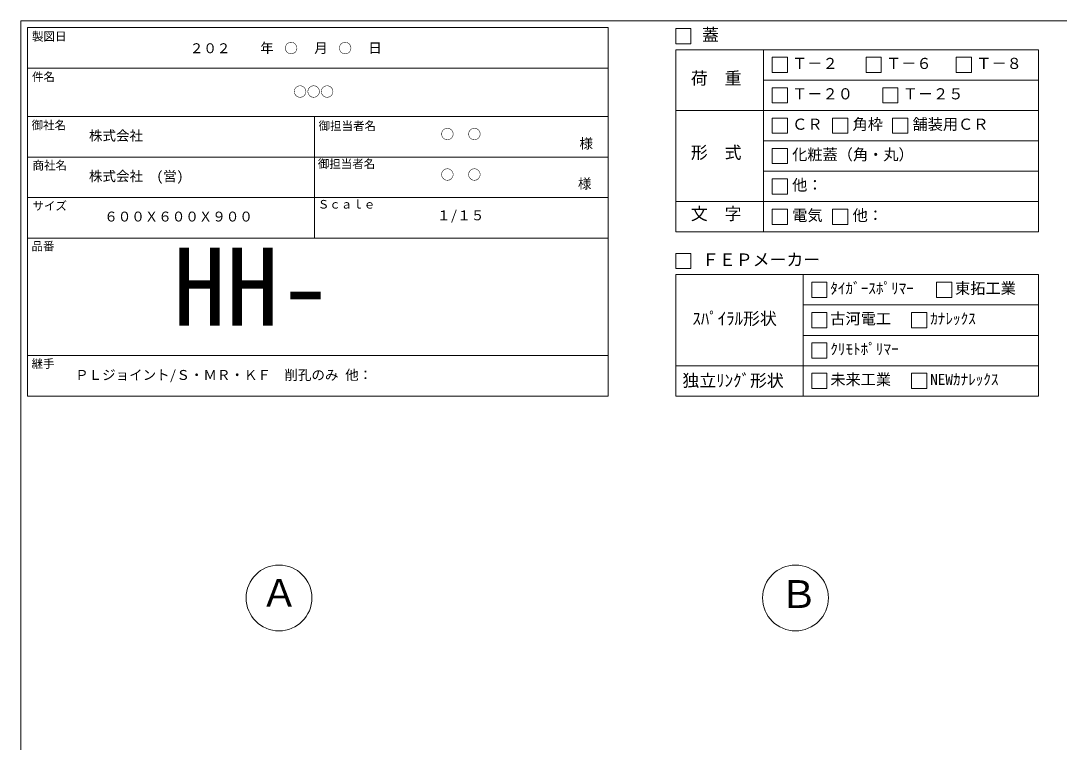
# Model space of a CAD drawing. Units: millimetres, scale not verified. Extents: x -4890 to 18490, y -2301 to 2302.
# Drawn here: x -1230 to 1846, y 164 to 2302 of the extents above; entities that cross this region are included whole.
import ezdxf
from ezdxf.enums import TextEntityAlignment as Align

# ---------------------------------------------------------------- set-up
doc = ezdxf.new("R2010")
doc.units = ezdxf.units.MM
doc.header["$LTSCALE"] = 10
doc.linetypes.add('USER5', pattern=[3.185, 0.01, -3.175])
for name, color, linetype, lineweight in [('0-2_waku', 7, 'Continuous', 18), ('0-3_gaikei', 7, 'Continuous', 18), ('0-4_kakure', 7, 'USER5', 18), ('0-D_文字１', 7, 'Continuous', 18)]:
    doc.layers.add(name, color=color, linetype=linetype, lineweight=lineweight)
doc.styles.add('ＭＳ ゴシック', font='')
doc.styles.get('ＭＳ ゴシック').set_extended_font_data('MS Gothic')

msp = doc.modelspace()

# ---------------------------------------------------------------- linework, layer by layer
at = {"layer": '0-2_waku'}
for p, q in [((-1230, 2301.53), (-1230, -1973.47)), ((-1230, 2301.53), (4890, 2301.53)), ((-1210, 2281.53), (-1210, 1189.53)), ((-1210, 2281.53), (510, 2281.53)), ((-1210, 2281.53), (-1210, 1189.53)), ((-1210, 2281.53), (510, 2281.53)), ((-1210, 2281.53), (-1210, 1189.53)), ((510, 2281.53), (510, 1189.53)), ((710, 2215.75), (1785, 2215.75)), ((710, 2215.75), (710, 1675.75)), ((970.66, 2215.75), (970.66, 1675.75)), ((1785, 2215.75), (1785, 1675.75)), ((-1210, 2161.53), (510, 2161.53)), ((-1210, 2161.53), (510, 2161.53)), ((-1210, 2161.53), (510, 2161.53)), ((-1210, 2161.53), (510, 2161.53)), ((970.66, 2125.75), (1785, 2125.75)), ((710, 2035.75), (1785, 2035.75)), ((-1210, 2017.53), (510, 2017.53)), ((-1210, 2017.53), (510, 2017.53)), ((-360, 2017.53), (-360, 1657.53)), ((970.66, 1945.75), (1785, 1945.75)), ((-1210, 1897.53), (510, 1897.53)), ((970.66, 1855.75), (1785, 1855.75)), ((-1210, 1777.53), (510, 1777.53)), ((710, 1765.75), (1785, 1765.75)), ((710, 1675.75), (1785, 1675.75)), ((-1210, 1657.53), (510, 1657.53)), ((710, 1549.53), (1785, 1549.53)), ((710, 1549.53), (710, 1189.53)), ((1087.81, 1549.53), (1087.81, 1189.53)), ((1785, 1549.53), (1785, 1189.53)), ((1087.81, 1459.53), (1785, 1459.53)), ((1087.81, 1369.53), (1785, 1369.53)), ((-1210, 1309.53), (510, 1309.53)), ((710, 1279.53), (1785, 1279.53)), ((-1210, 1189.53), (510, 1189.53)), ((710, 1189.53), (1785, 1189.53)), ((710, 1189.53), (1785, 1189.53))]:
    msp.add_line(p, q, dxfattribs=at)
at = {"layer": '0-3_gaikei'}
for centre in [(-465, 591.53), (1065, 591.53)]:
    msp.add_circle(centre, 97.5, dxfattribs=at)
at = {"layer": '0-D_文字１'}
for p, q in [((710, 2278.57), (710, 2233.57)), ((710, 2233.57), (755, 2233.57)), ((995.97, 2193.25), (1040.97, 2193.25)), ((995.97, 2193.25), (995.97, 2148.25)), ((995.97, 2193.25), (995.97, 2148.25)), ((995.97, 2193.25), (1040.97, 2193.25)), ((995.97, 2193.25), (995.97, 2148.25)), ((995.97, 2193.25), (1040.97, 2193.25)), ((1040.97, 2193.25), (1040.97, 2148.25)), ((1040.97, 2193.25), (1040.97, 2148.25)), ((1040.97, 2193.25), (1040.97, 2148.25)), ((1274.05, 2193.25), (1319.05, 2193.25)), ((1274.05, 2193.25), (1274.05, 2148.25)), ((1319.05, 2193.25), (1319.05, 2148.25)), ((1541.25, 2193.25), (1586.25, 2193.25)), ((1541.25, 2193.25), (1541.25, 2148.25)), ((1586.25, 2193.25), (1586.25, 2148.25)), ((995.97, 2148.25), (1040.97, 2148.25)), ((995.97, 2148.25), (1040.97, 2148.25)), ((995.97, 2148.25), (1040.97, 2148.25)), ((1274.05, 2148.25), (1319.05, 2148.25)), ((1541.25, 2148.25), (1586.25, 2148.25)), ((995.97, 2103.25), (1040.97, 2103.25)), ((995.97, 2103.25), (995.97, 2058.25)), ((1040.97, 2103.25), (1040.97, 2058.25)), ((1323.45, 2103.25), (1368.45, 2103.25)), ((1323.45, 2103.25), (1323.45, 2058.25)), ((1368.45, 2103.25), (1368.45, 2058.25)), ((995.97, 2058.25), (1040.97, 2058.25)), ((1323.45, 2058.25), (1368.45, 2058.25)), ((995.97, 2013.25), (1040.97, 2013.25)), ((995.97, 2013.25), (995.97, 1968.25)), ((995.97, 2013.25), (995.97, 1968.25)), ((1040.97, 2013.25), (1040.97, 1968.25)), ((1040.97, 2013.25), (1040.97, 1968.25)), ((1174.96, 2013.25), (1219.96, 2013.25)), ((1174.96, 2013.25), (1174.96, 1968.25)), ((1219.96, 2013.25), (1219.96, 1968.25)), ((1352.47, 2013.25), (1397.47, 2013.25)), ((1352.47, 2013.25), (1352.47, 1968.25)), ((1397.47, 2013.25), (1397.47, 1968.25)), ((995.97, 1968.25), (1040.97, 1968.25)), ((995.97, 1968.25), (1040.97, 1968.25)), ((1174.96, 1968.25), (1219.96, 1968.25)), ((1352.47, 1968.25), (1397.47, 1968.25)), ((995.97, 1923.25), (995.97, 1878.25)), ((1040.97, 1923.25), (1040.97, 1878.25)), ((995.97, 1878.25), (1040.97, 1878.25)), ((995.97, 1833.25), (1040.97, 1833.25)), ((995.97, 1833.25), (995.97, 1788.25)), ((995.97, 1833.25), (995.97, 1788.25)), ((1040.97, 1833.25), (1040.97, 1788.25)), ((1040.97, 1833.25), (1040.97, 1788.25)), ((995.97, 1788.25), (1040.97, 1788.25)), ((995.97, 1788.25), (1040.97, 1788.25)), ((995.97, 1743.25), (995.97, 1698.25)), ((1174.96, 1743.25), (1174.96, 1698.25)), ((995.97, 1698.25), (1040.97, 1698.25)), ((1174.96, 1698.25), (1219.96, 1698.25)), ((710, 1612.35), (710, 1567.35)), ((710, 1567.35), (755, 1567.35)), ((1113.12, 1527.03), (1113.12, 1482.03)), ((1482.7, 1527.03), (1527.7, 1527.03)), ((1482.7, 1527.03), (1482.7, 1482.03)), ((1482.7, 1527.03), (1527.7, 1527.03)), ((1482.7, 1527.03), (1482.7, 1482.03)), ((1482.7, 1527.03), (1527.7, 1527.03)), ((1482.7, 1527.03), (1482.7, 1482.03)), ((1527.7, 1527.03), (1527.7, 1482.03)), ((1527.7, 1527.03), (1527.7, 1482.03)), ((1527.7, 1527.03), (1527.7, 1482.03)), ((1113.12, 1482.03), (1158.12, 1482.03)), ((1482.7, 1482.03), (1527.7, 1482.03)), ((1482.7, 1482.03), (1527.7, 1482.03)), ((1482.7, 1482.03), (1527.7, 1482.03)), ((1113.12, 1437.03), (1158.12, 1437.03)), ((1113.12, 1437.03), (1113.12, 1392.03)), ((1158.12, 1437.03), (1158.12, 1392.03)), ((1409.02, 1437.03), (1409.02, 1392.03)), ((1113.12, 1392.03), (1158.12, 1392.03)), ((1409.02, 1392.03), (1454.02, 1392.03)), ((1113.12, 1347.03), (1113.12, 1302.03)), ((1113.12, 1302.03), (1158.12, 1302.03)), ((1113.12, 1257.03), (1158.12, 1257.03)), ((1113.12, 1257.03), (1113.12, 1212.03)), ((1158.12, 1257.03), (1158.12, 1212.03)), ((1409.02, 1257.03), (1454.02, 1257.03)), ((1409.02, 1257.03), (1409.02, 1212.03)), ((1454.02, 1257.03), (1454.02, 1212.03)), ((1113.12, 1212.03), (1158.12, 1212.03)), ((1409.02, 1212.03), (1454.02, 1212.03))]:
    msp.add_line(p, q, dxfattribs=at)
for points in [[(710, 2278.57), (755, 2278.57), (755, 2233.57)], [(710, 2278.57), (755, 2278.57), (755, 2233.57)], [(995.97, 2013.25), (1040.97, 2013.25), (1040.97, 1968.25)], [(995.97, 2013.25), (995.97, 1968.25), (1040.97, 1968.25)], [(995.97, 1923.25), (1040.97, 1923.25), (1040.97, 1878.25)], [(995.97, 1833.25), (1040.97, 1833.25), (1040.97, 1788.25)], [(995.97, 1833.25), (995.97, 1788.25), (1040.97, 1788.25)], [(995.97, 1743.25), (1040.97, 1743.25), (1040.97, 1698.25)], [(1174.96, 1743.25), (1219.96, 1743.25), (1219.96, 1698.25)], [(710, 1612.35), (755, 1612.35), (755, 1567.35)], [(1113.12, 1527.03), (1158.12, 1527.03), (1158.12, 1482.03)], [(1409.02, 1437.03), (1454.02, 1437.03), (1454.02, 1392.03)], [(1113.12, 1347.03), (1158.12, 1347.03), (1158.12, 1302.03)]]:
    msp.add_lwpolyline(points, dxfattribs=at)

# ---------------------------------------------------------------- texts
at = {"layer": '0-4_kakure', "style": 'ＭＳ ゴシック'}
for s, p in [('\u3000\u3000２０２\u3000\u3000\u3000\u3000○\u3000\u3000\u3000○', (-809.17, 2196.7)), ('○○○', (-422.49, 2067.87)), ('株式会社', (-1028, 1937.62)), ('○\u3000○', (13.78, 1942)), ('株式会社\u3000(営)', (-1028, 1817.62)), ('○\u3000○', (13.78, 1822))]:
    msp.add_text(s, height=29.33, dxfattribs=at).set_placement(p, align=Align.BOTTOM_LEFT)
at = {"layer": '0-D_文字１', "style": 'ＭＳ ゴシック'}
for s, height, p in [('蓋', 36.66, (788.08, 2230.65)), ('製図日', 24.93, (-1196.73, 2235.09)), ('\u3000\u3000年\u3000\u3000\u3000月\u3000\u3000\u3000日', 29.33, (-600.69, 2197.48)), ('Ｔ－２', 32.99, (1055.11, 2148.74)), ('Ｔ－６', 32.99, (1333.19, 2148.74)), ('Ｔ－８', 32.99, (1600.4, 2148.74)), ('荷\u3000重', 36.66, (754.96, 2101.95)), ('件名', 24.93, (-1196.73, 2115.09)), ('Ｔ－２０', 32.99, (1055.11, 2058.74)), ('Ｔ－２５', 32.99, (1382.59, 2058.74)), ('御社名', 24.93, (-1197.71, 1972.08)), ('御担当者名', 24.93, (-347.8, 1969.87)), ('御担当者名', 24.93, (-347.8, 1969.87)), ('ＣＲ', 32.99, (1055.11, 1968.74)), ('角枠', 32.99, (1234.1, 1968.74)), ('舗装用ＣＲ', 32.99, (1411.61, 1968.74)), ('様', 29.33, (424.95, 1914.37)), ('形\u3000式', 36.66, (754.96, 1881.99)), ('化粧蓋（角・丸）', 32.99, (1055.11, 1878.74)), ('商社名', 24.93, (-1195.1, 1853.04)), ('御担当者名', 24.93, (-350.01, 1857.56)), ('様', 29.33, (420.46, 1795.45)), ('他：', 32.99, (1055.11, 1788.74)), ('サイズ', 24.93, (-1195.1, 1733.04)), ('Ｓｃａｌｅ', 24.93, (-350.01, 1737.56)), ('文\u3000字', 36.66, (754.96, 1700.51)), ('６００Ｘ６００Ｘ９００', 29.33, (-982.65, 1697.99)), ('１/１５', 29.33, (3.18, 1701.47)), ('電気', 32.99, (1055.11, 1698.74)), ('他：', 32.99, (1234.1, 1698.74)), ('品番', 24.93, (-1198.1, 1613.39)), ('HH-', 230.9, (-779.27, 1329.37)), ('ＦＥＰメーカー', 36.66, (788.08, 1564.43)), ('ﾀｲｶﾞｰｽﾎﾟﾘﾏｰ', 32.99, (1168.08, 1482.52)), ('東拓工業', 32.99, (1537.67, 1482.52)), ('ｽﾊﾟｲﾗﾙ形状', 36.66, (759.62, 1389.87)), ('古河電工', 32.99, (1168.08, 1392.52)), ('ｶﾅﾚｯｸｽ', 32.99, (1463.99, 1392.52)), ('ｸﾘﾓﾄﾎﾟﾘﾏｰ', 32.99, (1168.08, 1302.52)), ('継手', 24.93, (-1198.1, 1265.39)), ('ＰＬジョイント/Ｓ・ＭＲ・ＫＦ\u3000削孔のみ 他：', 29.33, (-1069.01, 1228.74)), ('独立ﾘﾝｸﾞ形状', 36.66, (730.08, 1206.39)), ('未来工業', 32.99, (1168.08, 1212.52)), ('NEWｶﾅﾚｯｸｽ', 32.99, (1463.99, 1212.52)), ('Ａ', 82.48, (-520.42, 540.62)), ('Ｂ', 82.48, (1018.15, 536.9))]:
    msp.add_text(s, height=height, dxfattribs=at).set_placement(p, align=Align.BOTTOM_LEFT)

doc.saveas('drawing.dxf')
